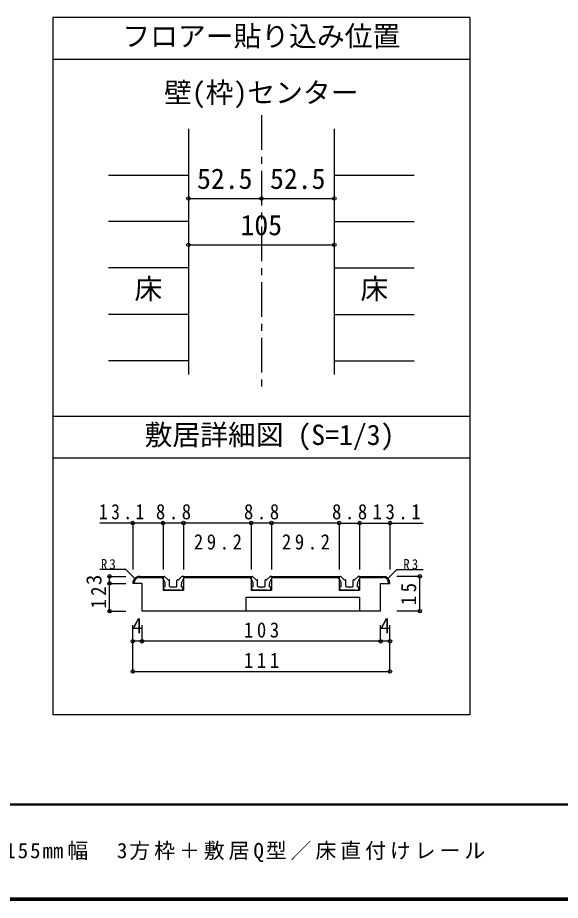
# Model space of a CAD drawing. Units: millimetres at full size, sheet at 1:5, with parts at other scales. Extents: x -973 to 977, y -718 to 696.
# Drawn here: x -394 to -3, y -701 to -66 of the extents above; entities that cross this region are included whole.
import ezdxf
from ezdxf.enums import TextEntityAlignment as Align

# ---------------------------------------------------------------- set-up
doc = ezdxf.new("R2010")
doc.units = ezdxf.units.MM
doc.header["$LTSCALE"] = 5
doc.header["$PDMODE"] = 32
doc.header["$PDSIZE"] = 2.5
doc.linetypes.add('CHAIN1', pattern=[8, 5, -1, 1, -1])
for name, color, linetype in [('0-1_通り芯', 4, 'CHAIN1'), ('0-3_仕上げ', 2, 'Continuous'), ('0-4_枠', 3, 'Continuous'), ('0-A_文字', 7, 'Continuous'), ('0-B_寸法', 7, 'Continuous'), ('2-4_枠', 3, 'Continuous'), ('2-7_金物', 7, 'Continuous'), ('2-B_ﾊｯﾁ', 4, 'Continuous'), ('F-1_枠', 6, 'Continuous'), ('F-A_文字', 7, 'Continuous')]:
    doc.layers.add(name, color=color, linetype=linetype)
doc.styles.add('ＭＳ ゴシック', font='')
doc.styles.get('ＭＳ ゴシック').set_extended_font_data('MS Gothic')

msp = doc.modelspace()

# ---------------------------------------------------------------- linework, layer by layer
at = {"layer": '0-1_通り芯'}
msp.add_line((-218.347, -136.5), (-218.347, -333.007), dxfattribs=at)
at = {"layer": '0-3_仕上げ', "color": 4}
for p, q in [((-328.347, -179.801), (-270.847, -179.801)), ((-165.847, -179.801), (-108.347, -179.801)), ((-270.847, -213.103), (-328.347, -213.103)), ((-165.847, -213.103), (-108.347, -213.103)), ((-270.847, -246.404), (-328.347, -246.404)), ((-165.847, -246.404), (-108.347, -246.404)), ((-270.847, -279.706), (-328.347, -279.706)), ((-165.847, -279.706), (-108.347, -279.706)), ((-270.847, -313.007), (-328.347, -313.007)), ((-165.847, -313.007), (-108.347, -313.007))]:
    msp.add_line(p, q, dxfattribs=at)
at = {"layer": '0-4_枠'}
for p, q in [((-270.847, -146.5), (-270.847, -323.007)), ((-165.847, -146.5), (-165.847, -323.007))]:
    msp.add_line(p, q, dxfattribs=at)
at = {"layer": '0-A_文字', "color": 3}
for p, q in [((-68.347, -66.5), (-368.347, -66.5)), ((-368.347, -66.5), (-368.347, -567.5)), ((-68.347, -96.5), (-368.347, -96.5)), ((-68.347, -353.007), (-368.347, -353.007)), ((-68.347, -383.007), (-368.347, -383.007))]:
    msp.add_line(p, q, dxfattribs=at)
msp.add_lwpolyline([(-68.347, -66.5), (-68.347, -567.5), (-368.347, -567.5)], dxfattribs=at)
at = {"layer": '0-B_寸法', "color": 4}
for p, q in [((-270.847, -196.452), (-218.347, -196.452)), ((-218.347, -196.452), (-165.847, -196.452)), ((-270.847, -229.753), (-165.847, -229.753))]:
    msp.add_line(p, q, dxfattribs=at)
at = {"layer": '0-B_寸法'}
for p in [(-270.847, -196.452), (-218.347, -196.452), (-165.847, -196.452), (-270.847, -229.753), (-165.847, -229.753)]:
    msp.add_point(p, dxfattribs=at)
at = {"layer": '2-4_枠'}
for p, q in [((-305.847, -468.021), (-289.014, -468.021)), ((-305.847, -468.022), (-289.014, -468.022)), ((-305.847, -468.855), (-289.014, -468.855)), ((-305.847, -468.855), (-289.014, -468.855)), ((-289.014, -468.021), (-289.014, -478.021)), ((-274.347, -468.021), (-225.68, -468.021)), ((-274.347, -468.021), (-274.347, -478.021)), ((-274.347, -468.022), (-225.68, -468.022)), ((-274.347, -468.855), (-225.68, -468.855)), ((-274.347, -468.855), (-225.68, -468.855)), ((-225.68, -468.021), (-225.68, -478.021)), ((-211.014, -468.021), (-211.014, -478.021)), ((-211.014, -468.021), (-162.347, -468.021)), ((-211.014, -468.022), (-162.347, -468.022)), ((-211.014, -468.855), (-162.347, -468.855)), ((-211.014, -468.855), (-162.347, -468.855)), ((-162.347, -468.021), (-162.347, -478.021)), ((-147.68, -468.021), (-147.68, -478.021)), ((-147.68, -468.021), (-130.847, -468.021)), ((-147.68, -468.022), (-130.847, -468.022)), ((-147.68, -468.855), (-130.847, -468.855)), ((-147.68, -468.855), (-130.847, -468.855)), ((-304.18, -473.021), (-310.847, -473.021)), ((-304.18, -473.021), (-310.847, -473.021)), ((-304.18, -493.021), (-304.18, -473.021)), ((-132.514, -473.021), (-125.847, -473.021)), ((-132.514, -493.021), (-132.514, -473.021)), ((-132.514, -473.021), (-125.847, -473.021)), ((-289.014, -478.021), (-274.347, -478.021)), ((-289.014, -478.021), (-274.347, -478.021)), ((-225.68, -478.021), (-211.014, -478.021)), ((-225.68, -478.021), (-211.014, -478.021)), ((-162.347, -478.021), (-147.68, -478.021)), ((-162.347, -478.021), (-147.68, -478.021)), ((-229.18, -483.021), (-147.514, -483.021)), ((-147.514, -493.021), (-147.514, -483.021)), ((-132.514, -493.021), (-304.18, -493.021)), ((-132.514, -493.021), (-304.18, -493.021))]:
    msp.add_line(p, q, dxfattribs=at)
msp.add_lwpolyline([(-229.18, -493.021), (-229.18, -483.021), (-147.514, -483.021)], dxfattribs=at)
for centre, major_axis, start_param, end_param in [((-305.847, -473.021), (5, 0), 1.5707963, 3.1415927), ((-305.847, -473.021), (5, 0), 1.5707963, 3.1415927), ((-305.847, -473.021), (4.167, 0), 1.5707963, 3.1415927), ((-305.847, -473.021), (4.167, 0), 1.5707963, 3.1415927), ((-130.847, -473.021), (5, 0), 6.2831853, 7.8539816), ((-130.847, -473.021), (5, 0), 6.2831853, 7.8539816), ((-130.847, -473.021), (4.167, 0), 6.2831853, 7.8539816), ((-130.847, -473.021), (4.167, 0), 6.2831853, 7.8539816)]:
    msp.add_ellipse(centre, major_axis=major_axis, ratio=0.999999, start_param=start_param, end_param=end_param, dxfattribs=at)
at = {"layer": '2-7_金物'}
for p, q in [((-289.18, -468.022), (-288.275, -468.022)), ((-289.18, -469.688), (-289.18, -468.022)), ((-289.18, -468.022), (-288.275, -468.022)), ((-285.577, -470.375), (-287.686, -468.266)), ((-285.577, -470.375), (-287.686, -468.266)), ((-277.784, -470.375), (-275.674, -468.266)), ((-277.784, -470.375), (-275.674, -468.266)), ((-274.18, -468.022), (-275.085, -468.022)), ((-225.847, -468.022), (-224.942, -468.022)), ((-225.847, -469.688), (-225.847, -468.022)), ((-225.847, -468.022), (-224.942, -468.022)), ((-222.243, -470.375), (-224.353, -468.266)), ((-222.243, -470.375), (-224.353, -468.266)), ((-214.451, -470.375), (-212.341, -468.266)), ((-214.451, -470.375), (-212.341, -468.266)), ((-210.847, -468.022), (-211.752, -468.022)), ((-162.514, -468.022), (-161.609, -468.022)), ((-162.514, -469.688), (-162.514, -468.022)), ((-162.514, -468.022), (-161.609, -468.022)), ((-158.91, -470.375), (-161.019, -468.266)), ((-158.91, -470.375), (-161.019, -468.266)), ((-151.117, -470.375), (-149.008, -468.266)), ((-151.117, -470.375), (-149.008, -468.266)), ((-147.514, -468.022), (-148.418, -468.022)), ((-287.514, -475.522), (-288.514, -475.522)), ((-287.514, -475.522), (-288.514, -475.522)), ((-287.514, -475.522), (-287.514, -473.415)), ((-285.223, -470.522), (-284.68, -470.522)), ((-285.223, -470.522), (-284.68, -470.522)), ((-284.347, -475.022), (-284.347, -470.855)), ((-281.68, -476.022), (-281.18, -475.522)), ((-281.68, -476.022), (-281.18, -475.522)), ((-281.18, -475.522), (-279.514, -475.522)), ((-281.18, -475.522), (-279.514, -475.522)), ((-279.014, -475.022), (-279.014, -470.855)), ((-278.137, -470.522), (-278.68, -470.522)), ((-278.137, -470.522), (-278.68, -470.522)), ((-275.847, -475.522), (-275.847, -473.415)), ((-275.847, -475.522), (-274.847, -475.522)), ((-275.847, -475.522), (-274.847, -475.522)), ((-224.18, -475.522), (-225.18, -475.522)), ((-224.18, -475.522), (-225.18, -475.522)), ((-224.18, -475.522), (-224.18, -473.415)), ((-221.89, -470.522), (-221.347, -470.522)), ((-221.89, -470.522), (-221.347, -470.522)), ((-221.014, -475.022), (-221.014, -470.855)), ((-218.347, -476.022), (-217.847, -475.522)), ((-218.347, -476.022), (-217.847, -475.522)), ((-217.847, -475.522), (-216.18, -475.522)), ((-217.847, -475.522), (-216.18, -475.522)), ((-215.68, -475.022), (-215.68, -470.855)), ((-214.804, -470.522), (-215.347, -470.522)), ((-214.804, -470.522), (-215.347, -470.522)), ((-212.514, -475.522), (-212.514, -473.415)), ((-212.514, -475.522), (-211.514, -475.522)), ((-212.514, -475.522), (-211.514, -475.522)), ((-160.847, -475.522), (-161.847, -475.522)), ((-160.847, -475.522), (-161.847, -475.522)), ((-160.847, -475.522), (-160.847, -473.415)), ((-158.556, -470.522), (-158.014, -470.522)), ((-158.556, -470.522), (-158.014, -470.522)), ((-157.68, -475.022), (-157.68, -470.855)), ((-155.014, -476.022), (-154.514, -475.522)), ((-155.014, -476.022), (-154.514, -475.522)), ((-154.514, -475.522), (-152.847, -475.522)), ((-154.514, -475.522), (-152.847, -475.522)), ((-152.347, -475.022), (-152.347, -470.855)), ((-151.471, -470.522), (-152.014, -470.522)), ((-151.471, -470.522), (-152.014, -470.522)), ((-149.18, -475.522), (-149.18, -473.415)), ((-149.18, -475.522), (-148.18, -475.522)), ((-149.18, -475.522), (-148.18, -475.522)), ((-288.014, -478.022), (-288.823, -475.978)), ((-288.014, -478.022), (-288.823, -475.978)), ((-286.18, -478.022), (-288.014, -478.022)), ((-286.18, -478.022), (-288.014, -478.022)), ((-286.18, -478.022), (-285.847, -477.688)), ((-286.18, -478.022), (-285.847, -477.688)), ((-285.847, -477.688), (-285.514, -478.022)), ((-285.847, -477.688), (-285.514, -478.022)), ((-277.847, -478.022), (-285.514, -478.022)), ((-277.847, -478.022), (-285.514, -478.022)), ((-277.514, -477.688), (-277.847, -478.022)), ((-277.514, -477.688), (-277.847, -478.022)), ((-277.18, -478.022), (-277.514, -477.688)), ((-277.18, -478.022), (-277.514, -477.688)), ((-277.18, -478.022), (-275.347, -478.022)), ((-277.18, -478.022), (-275.347, -478.022)), ((-275.347, -478.022), (-274.537, -475.978)), ((-275.347, -478.022), (-274.537, -475.978)), ((-224.68, -478.022), (-225.49, -475.978)), ((-224.68, -478.022), (-225.49, -475.978)), ((-222.847, -478.022), (-224.68, -478.022)), ((-222.847, -478.022), (-224.68, -478.022)), ((-222.847, -478.022), (-222.514, -477.688)), ((-222.847, -478.022), (-222.514, -477.688)), ((-222.514, -477.688), (-222.18, -478.022)), ((-222.514, -477.688), (-222.18, -478.022)), ((-214.514, -478.022), (-222.18, -478.022)), ((-214.514, -478.022), (-222.18, -478.022)), ((-214.18, -477.688), (-214.514, -478.022)), ((-214.18, -477.688), (-214.514, -478.022)), ((-213.847, -478.022), (-214.18, -477.688)), ((-213.847, -478.022), (-214.18, -477.688)), ((-213.847, -478.022), (-212.014, -478.022)), ((-213.847, -478.022), (-212.014, -478.022)), ((-212.014, -478.022), (-211.204, -475.978)), ((-212.014, -478.022), (-211.204, -475.978)), ((-161.347, -478.022), (-162.157, -475.978)), ((-161.347, -478.022), (-162.157, -475.978)), ((-159.514, -478.022), (-161.347, -478.022)), ((-159.514, -478.022), (-161.347, -478.022)), ((-159.514, -478.022), (-159.18, -477.688)), ((-159.514, -478.022), (-159.18, -477.688)), ((-159.18, -477.688), (-158.847, -478.022)), ((-159.18, -477.688), (-158.847, -478.022)), ((-151.18, -478.022), (-158.847, -478.022)), ((-151.18, -478.022), (-158.847, -478.022)), ((-150.847, -477.688), (-151.18, -478.022)), ((-150.847, -477.688), (-151.18, -478.022)), ((-150.514, -478.022), (-150.847, -477.688)), ((-150.514, -478.022), (-150.847, -477.688)), ((-150.514, -478.022), (-148.68, -478.022)), ((-150.514, -478.022), (-148.68, -478.022)), ((-148.68, -478.022), (-147.87, -475.978)), ((-148.68, -478.022), (-147.87, -475.978))]:
    msp.add_line(p, q, dxfattribs=at)
for points in [[(-274.18, -469.688), (-274.18, -468.022), (-275.085, -468.022)], [(-210.847, -469.688), (-210.847, -468.022), (-211.752, -468.022)], [(-147.514, -469.688), (-147.514, -468.022), (-148.418, -468.022)], [(-283.847, -475.522), (-282.18, -475.522), (-281.68, -476.022)], [(-283.847, -475.522), (-282.18, -475.522), (-281.68, -476.022)], [(-220.514, -475.522), (-218.847, -475.522), (-218.347, -476.022)], [(-220.514, -475.522), (-218.847, -475.522), (-218.347, -476.022)], [(-157.18, -475.522), (-155.514, -475.522), (-155.014, -476.022)], [(-157.18, -475.522), (-155.514, -475.522), (-155.014, -476.022)]]:
    msp.add_lwpolyline(points, dxfattribs=at)
for centre, major_axis, start_param, end_param in [((-288.275, -468.855), (-0.833, 0), 3.9269908, 4.712389), ((-288.275, -468.855), (-0.833, 0), 3.9269908, 4.712389), ((-275.085, -468.855), (-0.833, 0), 4.712389, 5.4977871), ((-275.085, -468.855), (-0.833, 0), 4.712389, 5.4977871), ((-224.942, -468.855), (-0.833, 0), 3.9269908, 4.712389), ((-224.942, -468.855), (-0.833, 0), 3.9269908, 4.712389), ((-211.752, -468.855), (-0.833, 0), 4.712389, 5.4977871), ((-211.752, -468.855), (-0.833, 0), 4.712389, 5.4977871), ((-161.609, -468.855), (-0.833, 0), 3.9269908, 4.712389), ((-161.609, -468.855), (-0.833, 0), 3.9269908, 4.712389), ((-148.418, -468.855), (-0.833, 0), 4.712389, 5.4977871), ((-148.418, -468.855), (-0.833, 0), 4.712389, 5.4977871), ((-292.514, -473.415), (-5, 0), 3.1415927, 3.9826668), ((-292.514, -473.415), (-5, 0), 3.1415927, 3.9826668), ((-288.514, -475.855), (-0.333, 0), 4.712389, 6.6604557), ((-288.514, -475.855), (-0.333, 0), 4.712389, 6.6604557), ((-285.223, -470.022), (-0.5, 0), 0.7853982, 1.5707963), ((-285.223, -470.022), (-0.5, 0), 0.7853982, 1.5707963), ((-284.68, -470.855), (-0.333, 0), 3.1415927, 4.712389), ((-284.68, -470.855), (-0.333, 0), 3.1415927, 4.712389), ((-283.847, -475.022), (-0.5, 0), 6.2831853, 7.8539816), ((-283.847, -475.022), (-0.5, 0), 6.2831853, 7.8539816), ((-279.514, -475.022), (-0.5, 0), 1.5707963, 3.1415927), ((-279.514, -475.022), (-0.5, 0), 1.5707963, 3.1415927), ((-278.68, -470.855), (-0.333, 0), 4.712389, 6.2831853), ((-278.68, -470.855), (-0.333, 0), 4.712389, 6.2831853), ((-278.137, -470.022), (-0.5, 0), 1.5707963, 2.3561945), ((-278.137, -470.022), (-0.5, 0), 1.5707963, 2.3561945), ((-270.847, -473.415), (-5, 0), 5.4421111, 6.2831853), ((-270.847, -473.415), (-5, 0), 5.4421111, 6.2831853), ((-274.847, -475.855), (-0.333, 0), 2.7643223, 4.712389), ((-274.847, -475.855), (-0.333, 0), 2.7643223, 4.712389), ((-229.18, -473.415), (-5, 0), 3.1415927, 3.9826668), ((-229.18, -473.415), (-5, 0), 3.1415927, 3.9826668), ((-225.18, -475.855), (-0.333, 0), 4.712389, 6.6604557), ((-225.18, -475.855), (-0.333, 0), 4.712389, 6.6604557), ((-221.89, -470.022), (-0.5, 0), 0.7853982, 1.5707963), ((-221.89, -470.022), (-0.5, 0), 0.7853982, 1.5707963), ((-221.347, -470.855), (-0.333, 0), 3.1415927, 4.712389), ((-221.347, -470.855), (-0.333, 0), 3.1415927, 4.712389), ((-220.514, -475.022), (-0.5, 0), 6.2831853, 7.8539816), ((-220.514, -475.022), (-0.5, 0), 6.2831853, 7.8539816), ((-216.18, -475.022), (-0.5, 0), 1.5707963, 3.1415927), ((-216.18, -475.022), (-0.5, 0), 1.5707963, 3.1415927), ((-215.347, -470.855), (-0.333, 0), 4.712389, 6.2831853), ((-215.347, -470.855), (-0.333, 0), 4.712389, 6.2831853), ((-214.804, -470.022), (-0.5, 0), 1.5707963, 2.3561945), ((-214.804, -470.022), (-0.5, 0), 1.5707963, 2.3561945), ((-207.514, -473.415), (-5, 0), 5.4421111, 6.2831853), ((-207.514, -473.415), (-5, 0), 5.4421111, 6.2831853), ((-211.514, -475.855), (-0.333, 0), 2.7643223, 4.712389), ((-211.514, -475.855), (-0.333, 0), 2.7643223, 4.712389), ((-165.847, -473.415), (-5, 0), 3.1415927, 3.9826668), ((-165.847, -473.415), (-5, 0), 3.1415927, 3.9826668), ((-161.847, -475.855), (-0.333, 0), 4.712389, 6.6604557), ((-161.847, -475.855), (-0.333, 0), 4.712389, 6.6604557), ((-158.556, -470.022), (-0.5, 0), 0.7853982, 1.5707963), ((-158.556, -470.022), (-0.5, 0), 0.7853982, 1.5707963), ((-158.014, -470.855), (-0.333, 0), 3.1415927, 4.712389), ((-158.014, -470.855), (-0.333, 0), 3.1415927, 4.712389), ((-157.18, -475.022), (-0.5, 0), 6.2831853, 7.8539816), ((-157.18, -475.022), (-0.5, 0), 6.2831853, 7.8539816), ((-152.847, -475.022), (-0.5, 0), 1.5707963, 3.1415927), ((-152.847, -475.022), (-0.5, 0), 1.5707963, 3.1415927), ((-152.014, -470.855), (-0.333, 0), 4.712389, 6.2831853), ((-152.014, -470.855), (-0.333, 0), 4.712389, 6.2831853), ((-151.471, -470.022), (-0.5, 0), 1.5707963, 2.3561945), ((-151.471, -470.022), (-0.5, 0), 1.5707963, 2.3561945), ((-144.18, -473.415), (-5, 0), 5.4421111, 6.2831853), ((-144.18, -473.415), (-5, 0), 5.4421111, 6.2831853), ((-148.18, -475.855), (-0.333, 0), 2.7643223, 4.712389), ((-148.18, -475.855), (-0.333, 0), 2.7643223, 4.712389)]:
    msp.add_ellipse(centre, major_axis=major_axis, ratio=0.999999, start_param=start_param, end_param=end_param, dxfattribs=at)
at = {"layer": '2-B_ﾊｯﾁ'}
for p, q in [((-289.014, -429.688), (-334.538, -429.688)), ((-310.847, -429.688), (-310.847, -463.021)), ((-162.347, -429.688), (-147.68, -429.688)), ((-162.347, -429.688), (-162.347, -463.021)), ((-147.68, -429.688), (-147.68, -463.021)), ((-147.68, -429.688), (-102.02, -429.688)), ((-125.847, -429.688), (-125.847, -463.021)), ((-315.847, -463.022), (-334.538, -463.022)), ((-315.847, -463.022), (-334.538, -463.022)), ((-309.383, -469.486), (-315.847, -463.022)), ((-309.383, -469.486), (-315.847, -463.022)), ((-127.311, -469.486), (-120.847, -463.022)), ((-127.311, -469.486), (-120.847, -463.022)), ((-120.847, -463.022), (-102.02, -463.022)), ((-120.847, -463.022), (-102.02, -463.022)), ((-327.514, -473.021), (-327.514, -468.022)), ((-327.514, -468.022), (-315.847, -468.022)), ((-104.322, -468.022), (-120.989, -468.022)), ((-104.322, -493.021), (-104.322, -468.022)), ((-327.514, -493.021), (-327.514, -473.021)), ((-327.514, -473.021), (-315.847, -473.021)), ((-327.514, -493.021), (-315.847, -493.021)), ((-104.322, -493.021), (-120.989, -493.021)), ((-310.847, -514.688), (-310.847, -503.021)), ((-304.18, -514.688), (-304.18, -503.021)), ((-132.514, -514.688), (-132.514, -503.021)), ((-125.847, -514.688), (-125.847, -503.021)), ((-310.847, -536.355), (-310.847, -514.688)), ((-304.18, -514.688), (-310.847, -514.688)), ((-132.514, -514.688), (-304.18, -514.688)), ((-125.847, -514.688), (-132.514, -514.688)), ((-125.847, -536.355), (-125.847, -514.688)), ((-310.847, -536.355), (-125.847, -536.355))]:
    msp.add_line(p, q, dxfattribs=at)
for points in [[(-274.347, -429.688), (-289.014, -429.688), (-289.014, -463.021)], [(-225.68, -429.688), (-274.347, -429.688), (-274.347, -463.021)], [(-211.014, -429.688), (-225.68, -429.688), (-225.68, -463.021)], [(-162.347, -429.688), (-211.014, -429.688), (-211.014, -463.021)]]:
    msp.add_lwpolyline(points, dxfattribs=at)
at = {"layer": '2-B_ﾊｯﾁ', "color": 7}
for p in [(-310.847, -429.688), (-289.014, -429.688), (-274.347, -429.688), (-225.68, -429.688), (-211.014, -429.688), (-162.347, -429.688), (-147.68, -429.688), (-125.847, -429.688), (-327.514, -468.022), (-104.322, -468.022), (-327.514, -473.021), (-327.514, -493.021), (-104.322, -493.021), (-310.847, -514.688), (-304.18, -514.688), (-132.514, -514.688), (-125.847, -514.688), (-310.847, -536.355), (-125.847, -536.355)]:
    msp.add_point(p, dxfattribs=at)
at = {"layer": 'F-1_枠'}
for p, q in [((976.653, -631.667), (-973.347, -631.667)), ((976.653, -632.5), (-973.347, -632.5)), ((976.653, -699.167), (-973.347, -699.167)), ((976.653, -700), (-973.347, -700)), ((976.653, -700.833), (-973.347, -700.833))]:
    msp.add_line(p, q, dxfattribs=at)

# ---------------------------------------------------------------- texts
at = {"layer": '0-A_文字', "style": 'ＭＳ ゴシック'}
for s, p in [('フロアー貼り込み位置', (-318.347, -91.5)), ('壁(枠)センター', (-288.347, -132.091)), ('床', (-309.597, -273.055)), ('床', (-147.097, -273.055)), ('敷居詳細図 (S=1/3)', (-302.356, -378.007))]:
    msp.add_text(s, height=14.66, dxfattribs=at).set_placement(p, align=Align.BOTTOM_LEFT)
at = {"layer": '0-B_寸法', "style": 'ＭＳ ゴシック'}
for s, p in [('52.5', (-264.597, -193.952)), ('52.5', (-212.097, -193.952)), ('105', (-233.347, -227.253))]:
    msp.add_text(s, height=14.66, dxfattribs=at).set_placement(p, align=Align.BOTTOM_LEFT)
at = {"layer": '2-B_ﾊｯﾁ', "color": 7, "style": 'ＭＳ ゴシック'}
msp.add_text('3', height=11, rotation=90, dxfattribs=at).set_placement((-330.014, -474.272), align=Align.BOTTOM_LEFT)
for p in [(-311.264, -512.188), (-132.93, -512.188)]:
    msp.add_text('4', height=11, dxfattribs=at).set_placement(p, align=Align.BOTTOM_LEFT)
at = {"layer": '2-B_ﾊｯﾁ', "color": 7, "attachment_point": 7, "style": 'ＭＳ ゴシック'}
for s, insert, char_height in [('\\T1.38;\\W0.85;13.1', (-335.216, -427.188), 11), ('\\T1.38;\\W0.9;8.8', (-294.18, -427.188), 11), ('\\T1.38;\\W0.9;8.8', (-230.847, -427.188), 11), ('\\T1.38;\\W0.9;8.8', (-167.514, -427.188), 11), ('\\T1.38;\\W0.9;13.1', (-138.321, -427.188), 11), ('\\T1.38;\\W0.9;29.2', (-266.889, -448.855), 11), ('\\T1.38;\\W0.9;29.2', (-203.555, -448.855), 11), ('\\T1.36;\\W0.9;R3', (-333.705, -463.022), 7.331), ('\\T1.36;\\W0.9;R3', (-333.705, -463.022), 7.331), ('\\T1.36;\\W0.9;R3', (-116.187, -463.022), 7.331), ('\\T1.36;\\W0.9;R3', (-116.187, -463.022), 7.331), ('\\T1.38;\\W0.9;103', (-230.847, -512.188), 11), ('\\T1.38;\\W0.9;111', (-230.847, -533.855), 11)]:
    msp.add_mtext(s, dxfattribs=dict(at, insert=insert, char_height=char_height))
at = {"layer": '2-B_ﾊｯﾁ', "color": 7, "char_height": 11, "attachment_point": 7, "rotation": 90, "style": 'ＭＳ ゴシック'}
for s, insert in [('\\T1.36;\\W0.9;15', (-106.822, -488.646)), ('\\T1.36;\\W0.9;12', (-330.014, -491.146))]:
    msp.add_mtext(s, dxfattribs=dict(at, insert=insert))
at = {"layer": 'F-A_文字', "insert": (-848.761, -673.333), "char_height": 11, "attachment_point": 7, "style": 'ＭＳ ゴシック'}
msp.add_mtext('\\T1.19;ドレタス\u3000H20\\~３枚引き違い戸（レールタイプ）固定枠155㎜幅\u30003方枠＋敷居Q型／床直付けレール', dxfattribs=at)

doc.saveas('drawing.dxf')
